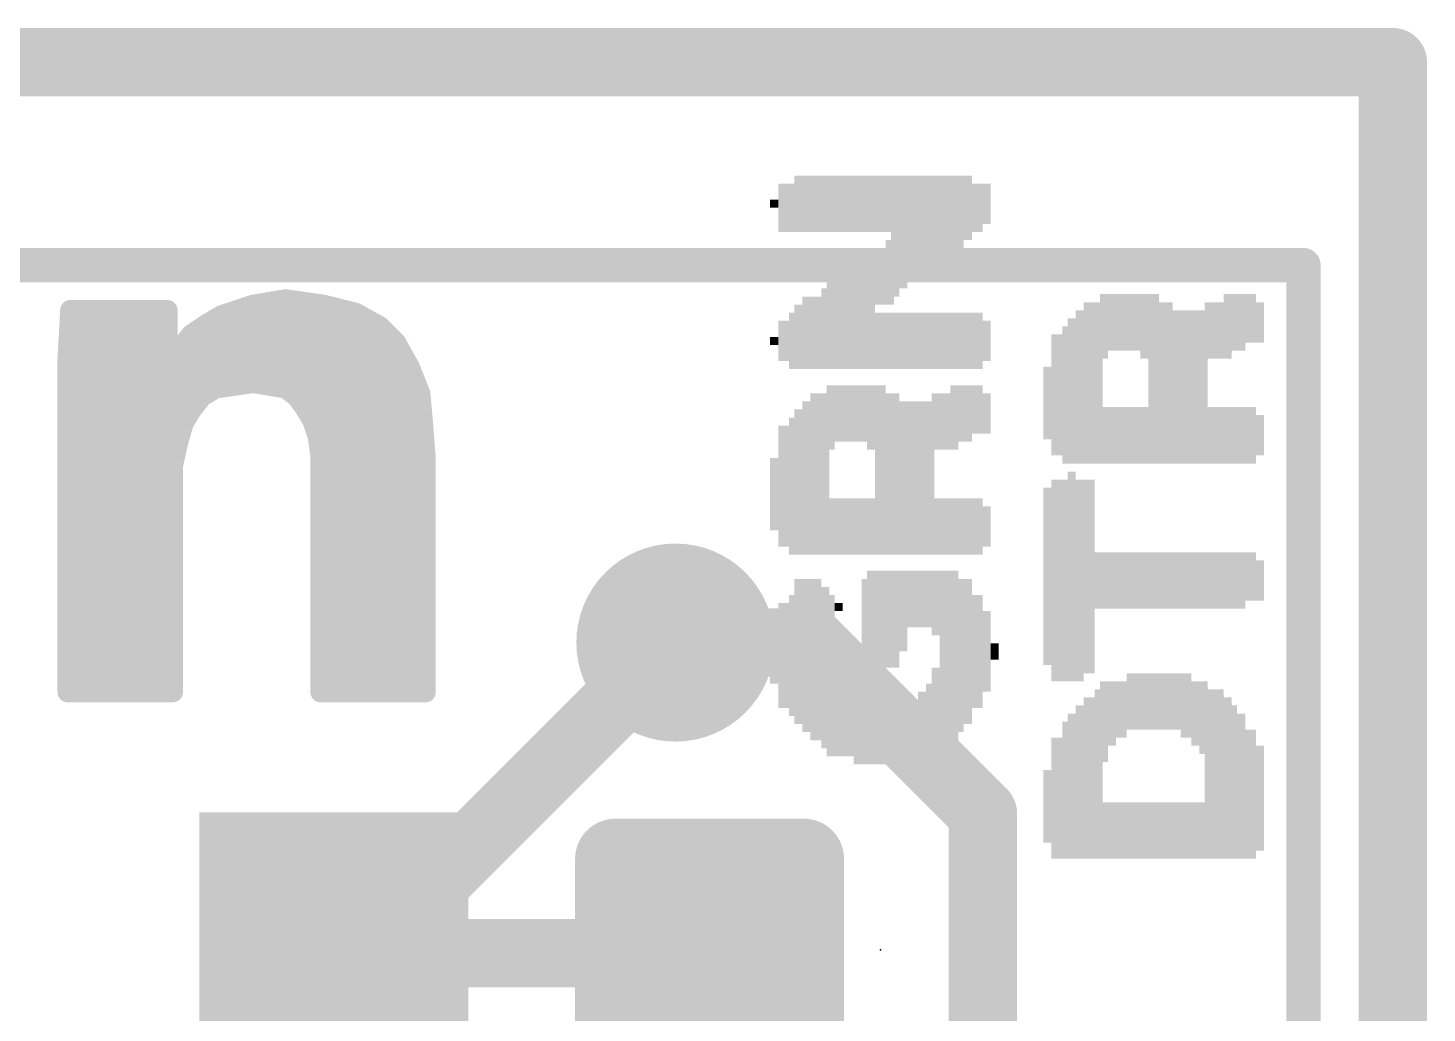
# Model space of a CAD drawing. Extents: x -29 to 78, y -18 to 17.
# Drawn here: x 16.52 to 21.72, y 12.97 to 16.64 of the extents above; entities that cross this region are included whole.
import ezdxf

# ---------------------------------------------------------------- set-up
doc = ezdxf.new("R2010")
doc.units = 0
for name, color, linetype in [('1', 12, 'CONTINUOUS'), ('16', 53, 'CONTINUOUS'), ('18', 110, 'CONTINUOUS'), ('20', 53, 'CONTINUOUS'), ('21', 41, 'CONTINUOUS'), ('22', 40, 'CONTINUOUS'), ('23', 53, 'CONTINUOUS'), ('51', 53, 'CONTINUOUS')]:
    doc.layers.add(name, color=color, linetype=linetype)

# ---------------------------------------------------------------- blocks, each defined once
blk = doc.blocks.new('RECT160000X160000R30')
at = {"const_width": 0.15}
blk.add_lwpolyline([(0.425, -0.35), (0.425, 0.35, 0.4142), (0.35, 0.425), (-0.35, 0.425, 0.4142), (-0.425, 0.35), (-0.425, -0.35, 0.4142), (-0.35, -0.425), (0.35, -0.425, 0.4142)], format="xyb", close=True, dxfattribs=at)
blk.add_solid([(-0.3754, -0.3754), (0.3754, -0.3754), (-0.3754, 0.3754), (0.3754, 0.3754)])
blk = doc.blocks.new('RECT')
blk.add_solid([(-0.5, -0.5), (0.5, -0.5), (-0.5, 0.5), (0.5, 0.5)])
blk = doc.blocks.new('ROUNDV')
at = {"const_width": 0.5}
blk.add_lwpolyline([(0, -0.25, 1), (0, 0.25, 1), (0, -0.25)], format="xyb", dxfattribs=at)

msp = doc.modelspace()

# ---------------------------------------------------------------- linework, layer by layer
at = {"layer": '1', "const_width": 0.254}
for points in [[(0, 16.51), (21.59, 16.51)], [(21.59, 16.51), (21.59, 0)], [(19.431, 14.351), (18.923, 14.351)], [(20.066, 13.716), (19.431, 14.351)], [(20.066, 11.811), (20.066, 13.716)], [(17.68, 13.196), (17.653, 13.169)], [(19.05, 13.196), (17.68, 13.196)]]:
    msp.add_lwpolyline(points, dxfattribs=at)
at = {"layer": '1', "const_width": 0.127}
for points in [[(21.6535, 16.51, 1), (21.5265, 16.51)], [(21.59, 16.4465, 1), (21.59, 16.5735)], [(18.923, 14.4145, 1), (18.923, 14.2875)], [(19.4759, 14.3959, 1), (19.3861, 14.3061)], [(19.431, 14.2875, 1), (19.431, 14.4145)], [(20.1295, 13.716, 1), (20.0025, 13.716)], [(20.0211, 13.6711, 1), (20.1109, 13.7609)], [(17.68, 13.2595, 1), (17.68, 13.1325)], [(17.7249, 13.1511, 1), (17.6351, 13.2409)], [(19.05, 13.1325, 1), (19.05, 13.2595)], [(17.6081, 13.2139, 1), (17.6979, 13.1241)]]:
    msp.add_lwpolyline(points, format="xyb", dxfattribs=at)
at = {"layer": '16', "const_width": 0.254}
for points in [[(0, 16.51), (21.59, 16.51)], [(21.59, 16.51), (21.59, 0)], [(18.923, 14.351), (16.6672, 12.0952)]]:
    msp.add_lwpolyline(points, dxfattribs=at)
at = {"layer": '16', "const_width": 0.127}
for points in [[(21.6535, 16.51, 1), (21.5265, 16.51)], [(21.59, 16.4465, 1), (21.59, 16.5735)], [(18.9679, 14.3061, 1), (18.8781, 14.3959)]]:
    msp.add_lwpolyline(points, format="xyb", dxfattribs=at)
at = {"layer": '20', "const_width": 0.2032}
for points in [[(0, 16.51), (21.59, 16.51)], [(21.59, 16.51), (21.59, 0)]]:
    msp.add_lwpolyline(points, dxfattribs=at)
at = {"layer": '20', "const_width": 0.1016}
for points in [[(21.6408, 16.51, 1), (21.5392, 16.51)], [(21.59, 16.4592, 1), (21.59, 16.5608)]]:
    msp.add_lwpolyline(points, format="xyb", dxfattribs=at)
at = {"layer": '21', "const_width": 0.0762}
for points in [[(17.354, 15.607), (17.474, 15.627)], [(17.438, 15.621), (17.516, 15.621)], [(17.474, 15.627), (17.614, 15.607)], [(16.664, 15.407), (16.674, 15.587)], [(16.674, 15.587), (17.034, 15.587)], [(17.034, 15.587), (17.034, 15.387)], [(17.184, 15.537), (17.234, 15.567)], [(17.234, 15.567), (17.354, 15.607)], [(17.614, 15.607), (17.734, 15.577)], [(17.734, 15.577), (17.824, 15.527)], [(16.6717, 15.5448), (17.034, 15.5448)], [(17.124, 15.497), (17.184, 15.537)], [(17.197, 15.5448), (17.792, 15.5448)], [(17.824, 15.527), (17.884, 15.467)], [(16.6674, 15.4686), (17.034, 15.4686)], [(17.084, 15.447), (17.124, 15.497)], [(17.1013, 15.4686), (17.8824, 15.4686)], [(17.884, 15.467), (17.934, 15.377)], [(17.044, 15.387), (17.084, 15.447)], [(16.664, 14.167), (16.664, 15.407)], [(16.664, 15.3924), (17.034, 15.3924)], [(17.034, 15.387), (17.044, 15.387)], [(17.0476, 15.3924), (17.9254, 15.3924)], [(17.934, 15.377), (17.974, 15.277)], [(16.664, 15.3162), (17.3484, 15.3162)], [(17.354, 15.317), (17.214, 15.297)], [(17.474, 15.297), (17.354, 15.317)], [(17.3588, 15.3162), (17.9583, 15.3162)], [(17.164, 15.267), (17.124, 15.217)], [(17.214, 15.297), (17.164, 15.267)], [(17.514, 15.267), (17.474, 15.297)], [(17.544, 15.227), (17.514, 15.267)], [(17.974, 15.277), (17.984, 15.167)], [(16.664, 15.24), (17.1424, 15.24)], [(17.124, 15.217), (17.094, 15.167)], [(17.5343, 15.24), (17.9774, 15.24)], [(17.574, 15.177), (17.544, 15.227)], [(16.664, 15.1638), (17.0931, 15.1638)], [(17.094, 15.167), (17.074, 15.097)], [(17.594, 15.117), (17.574, 15.177)], [(17.5784, 15.1638), (17.9842, 15.1638)], [(17.984, 15.167), (17.994, 15.037)], [(17.074, 15.097), (17.054, 15.007)], [(17.604, 15.047), (17.594, 15.117)], [(16.664, 15.0876), (17.0719, 15.0876)], [(17.5982, 15.0876), (17.9901, 15.0876)], [(17.604, 14.167), (17.604, 15.047)], [(16.664, 15.0114), (17.055, 15.0114)], [(17.054, 15.007), (17.054, 14.167)], [(17.604, 15.0114), (17.994, 15.0114)], [(17.994, 15.037), (17.994, 14.167)], [(16.664, 14.9352), (17.054, 14.9352)], [(17.604, 14.9352), (17.994, 14.9352)], [(16.664, 14.859), (17.054, 14.859)], [(17.604, 14.859), (17.994, 14.859)], [(16.664, 14.7828), (17.054, 14.7828)], [(17.604, 14.7828), (17.994, 14.7828)], [(16.664, 14.7066), (17.054, 14.7066)], [(17.604, 14.7066), (17.994, 14.7066)], [(16.664, 14.6304), (17.054, 14.6304)], [(17.604, 14.6304), (17.994, 14.6304)], [(16.664, 14.5542), (17.054, 14.5542)], [(17.604, 14.5542), (17.994, 14.5542)], [(16.664, 14.478), (17.054, 14.478)], [(17.604, 14.478), (17.994, 14.478)], [(16.664, 14.4018), (17.054, 14.4018)], [(17.604, 14.4018), (17.994, 14.4018)], [(16.664, 14.3256), (17.054, 14.3256)], [(17.604, 14.3256), (17.994, 14.3256)], [(16.664, 14.2494), (17.054, 14.2494)], [(17.604, 14.2494), (17.994, 14.2494)], [(16.664, 14.1732), (17.054, 14.1732)], [(17.054, 14.167), (16.664, 14.167)], [(17.604, 14.1732), (17.994, 14.1732)], [(17.994, 14.167), (17.604, 14.167)]]:
    msp.add_lwpolyline(points, dxfattribs=at)
at = {"layer": '21', "const_width": 0.0381}
for points in [[(17.438, 15.6401, 1), (17.438, 15.602)], [(17.4767, 15.6459, 1), (17.4713, 15.6081)], [(17.4771, 15.6082, 1), (17.4709, 15.6458)], [(17.516, 15.602, 1), (17.516, 15.6401)], [(16.674, 15.6061, 1), (16.674, 15.568)], [(16.693, 15.5859, 1), (16.655, 15.5881)], [(17.0531, 15.587, 1), (17.015, 15.587)], [(17.034, 15.568, 1), (17.034, 15.6061)], [(17.228, 15.5851, 1), (17.24, 15.5489)], [(17.2438, 15.5507, 1), (17.2242, 15.5833)], [(17.3509, 15.6258, 1), (17.3571, 15.5882)], [(17.36, 15.5889, 1), (17.348, 15.6251)], [(17.6186, 15.6255, 1), (17.6094, 15.5885)], [(17.6113, 15.5881, 1), (17.6167, 15.6259)], [(17.7433, 15.5937, 1), (17.7247, 15.5603)], [(17.7294, 15.5585, 1), (17.7386, 15.5955)], [(16.6717, 15.5639, 1), (16.6717, 15.5258)], [(17.034, 15.5258, 1), (17.034, 15.5639)], [(17.1742, 15.5533, 1), (17.1938, 15.5207)], [(17.1946, 15.5211, 1), (17.1734, 15.5529)], [(17.197, 15.5639, 1), (17.197, 15.5258)], [(17.792, 15.5258, 1), (17.792, 15.5639)], [(17.8375, 15.5405, 1), (17.8105, 15.5135)], [(17.8147, 15.5103, 1), (17.8333, 15.5437)], [(16.6674, 15.4877, 1), (16.6674, 15.4496)], [(17.034, 15.4496, 1), (17.034, 15.4877)], [(17.1013, 15.4877, 1), (17.1013, 15.4496)], [(17.1134, 15.5129, 1), (17.1346, 15.4811)], [(17.1389, 15.4851, 1), (17.1091, 15.5089)], [(17.9007, 15.4763, 1), (17.8673, 15.4577)], [(17.8705, 15.4535, 1), (17.8975, 15.4805)], [(17.8824, 15.4496, 1), (17.8824, 15.4877)], [(17.0691, 15.4589, 1), (17.0989, 15.4351)], [(17.0999, 15.4364, 1), (17.0681, 15.4576)], [(16.6831, 15.407, 1), (16.645, 15.407)], [(16.664, 15.4115, 1), (16.664, 15.3734)], [(16.645, 15.4081, 1), (16.683, 15.4059)], [(17.034, 15.4061, 1), (17.034, 15.368)], [(17.015, 15.387, 1), (17.0531, 15.387)], [(17.0281, 15.3976, 1), (17.0599, 15.3764)], [(17.0476, 15.4115, 1), (17.0476, 15.3734)], [(17.034, 15.3734, 1), (17.034, 15.4115)], [(17.044, 15.368, 1), (17.044, 15.4061)], [(17.9517, 15.3841, 1), (17.9163, 15.3699)], [(17.9173, 15.3677, 1), (17.9507, 15.3863)], [(17.9254, 15.3734, 1), (17.9254, 15.4115)], [(16.664, 15.3353, 1), (16.664, 15.2972)], [(17.3571, 15.3358, 1), (17.3509, 15.2982)], [(17.3588, 15.3353, 1), (17.3588, 15.2972)], [(17.3484, 15.2972, 1), (17.3484, 15.3353)], [(17.3567, 15.2981, 1), (17.3513, 15.3359)], [(17.9583, 15.2972, 1), (17.9583, 15.3353)], [(17.1542, 15.2833, 1), (17.1738, 15.2507)], [(17.1789, 15.2551, 1), (17.1491, 15.2789)], [(17.2113, 15.3159, 1), (17.2167, 15.2781)], [(17.2238, 15.2807, 1), (17.2042, 15.3133)], [(17.4854, 15.3122, 1), (17.4626, 15.2818)], [(17.4709, 15.2782, 1), (17.4771, 15.3158)], [(17.5292, 15.2784, 1), (17.4988, 15.2556)], [(17.5026, 15.2518, 1), (17.5254, 15.2822)], [(17.993, 15.2787, 1), (17.955, 15.2753)], [(17.9563, 15.2699, 1), (17.9917, 15.2841)], [(16.664, 15.2591, 1), (16.664, 15.221)], [(17.1091, 15.2289, 1), (17.1389, 15.2051)], [(17.1403, 15.2072, 1), (17.1077, 15.2268)], [(17.1424, 15.221, 1), (17.1424, 15.2591)], [(17.5343, 15.2591, 1), (17.5343, 15.221)], [(17.5603, 15.2368, 1), (17.5277, 15.2172)], [(17.5288, 15.2156, 1), (17.5592, 15.2384)], [(17.9774, 15.221, 1), (17.9774, 15.2591)], [(16.664, 15.1829, 1), (16.664, 15.1448)], [(17.0777, 15.1768, 1), (17.1103, 15.1572)], [(17.1123, 15.1618, 1), (17.0757, 15.1722)], [(17.0931, 15.1448, 1), (17.0931, 15.1829)], [(17.5921, 15.183, 1), (17.5559, 15.171)], [(17.5577, 15.1672, 1), (17.5903, 15.1868)], [(17.5784, 15.1829, 1), (17.5784, 15.1448)], [(18.003, 15.1685, 1), (17.965, 15.1655)], [(17.965, 15.1653, 1), (18.003, 15.1687)], [(17.9842, 15.1448, 1), (17.9842, 15.1829)], [(17.0926, 15.0929, 1), (17.0554, 15.1011)], [(17.6129, 15.1197, 1), (17.5751, 15.1143)], [(17.5759, 15.111, 1), (17.6121, 15.123)], [(16.664, 15.1067, 1), (16.664, 15.0686)], [(17.0557, 15.1022, 1), (17.0923, 15.0918)], [(17.0719, 15.0686, 1), (17.0719, 15.1067)], [(17.5982, 15.1067, 1), (17.5982, 15.0686)], [(17.623, 15.047, 1), (17.5849, 15.047)], [(17.9901, 15.0686, 1), (17.9901, 15.1067)], [(16.664, 15.0305, 1), (16.664, 14.9924)], [(17.0731, 15.007, 1), (17.035, 15.007)], [(17.055, 14.9924, 1), (17.055, 15.0305)], [(17.604, 15.0305, 1), (17.604, 14.9924)], [(17.5851, 15.0443, 1), (17.6229, 15.0497)], [(18.013, 15.037, 1), (17.9749, 15.037)], [(17.975, 15.0355, 1), (18.013, 15.0385)], [(17.994, 14.9924, 1), (17.994, 15.0305)], [(17.0354, 15.0111, 1), (17.0726, 15.0029)], [(16.664, 14.9543, 1), (16.664, 14.9162)], [(17.054, 14.9162, 1), (17.054, 14.9543)], [(17.604, 14.9543, 1), (17.604, 14.9162)], [(17.994, 14.9162, 1), (17.994, 14.9543)], [(16.664, 14.878, 1), (16.664, 14.8399)], [(17.054, 14.8399, 1), (17.054, 14.878)], [(17.604, 14.878, 1), (17.604, 14.8399)], [(17.994, 14.8399, 1), (17.994, 14.878)], [(16.664, 14.8018, 1), (16.664, 14.7637)], [(17.054, 14.7637, 1), (17.054, 14.8018)], [(17.604, 14.8018, 1), (17.604, 14.7637)], [(17.994, 14.7637, 1), (17.994, 14.8018)], [(16.664, 14.7256, 1), (16.664, 14.6875)], [(17.054, 14.6875, 1), (17.054, 14.7256)], [(17.604, 14.7256, 1), (17.604, 14.6875)], [(17.994, 14.6875, 1), (17.994, 14.7256)], [(16.664, 14.6494, 1), (16.664, 14.6113)], [(17.054, 14.6113, 1), (17.054, 14.6494)], [(17.604, 14.6494, 1), (17.604, 14.6113)], [(17.994, 14.6113, 1), (17.994, 14.6494)], [(16.664, 14.5733, 1), (16.664, 14.5352)], [(17.054, 14.5352, 1), (17.054, 14.5733)], [(17.604, 14.5733, 1), (17.604, 14.5352)], [(17.994, 14.5352, 1), (17.994, 14.5733)], [(16.664, 14.4971, 1), (16.664, 14.459)], [(17.054, 14.459, 1), (17.054, 14.4971)], [(17.604, 14.4971, 1), (17.604, 14.459)], [(17.994, 14.459, 1), (17.994, 14.4971)], [(16.664, 14.4209, 1), (16.664, 14.3828)], [(17.054, 14.3828, 1), (17.054, 14.4209)], [(17.604, 14.4209, 1), (17.604, 14.3828)], [(17.994, 14.3828, 1), (17.994, 14.4209)], [(16.664, 14.3447, 1), (16.664, 14.3066)], [(17.054, 14.3066, 1), (17.054, 14.3447)], [(17.604, 14.3447, 1), (17.604, 14.3066)], [(17.994, 14.3066, 1), (17.994, 14.3447)], [(16.664, 14.2685, 1), (16.664, 14.2304)], [(17.054, 14.2304, 1), (17.054, 14.2685)], [(17.604, 14.2685, 1), (17.604, 14.2304)], [(17.994, 14.2304, 1), (17.994, 14.2685)], [(16.664, 14.1923, 1), (16.664, 14.1542)], [(16.664, 14.186, 1), (16.664, 14.1479)], [(17.054, 14.1542, 1), (17.054, 14.1923)], [(17.054, 14.1479, 1), (17.054, 14.186)], [(17.604, 14.1923, 1), (17.604, 14.1542)], [(17.604, 14.186, 1), (17.604, 14.1479)], [(17.994, 14.1542, 1), (17.994, 14.1923)], [(17.994, 14.1479, 1), (17.994, 14.186)], [(16.645, 14.167, 1), (16.6831, 14.167)], [(17.035, 14.167, 1), (17.0731, 14.167)], [(17.5849, 14.167, 1), (17.623, 14.167)], [(17.9749, 14.167, 1), (18.013, 14.167)]]:
    msp.add_lwpolyline(points, format="xyb", dxfattribs=at)
at = {"layer": '22', "const_width": 0.127}
for points in [[(12.758, 15.755), (21.258, 15.755)], [(21.258, 15.755), (21.258, 0.755)]]:
    msp.add_lwpolyline(points, dxfattribs=at)
at = {"layer": '22', "const_width": 0.0635}
for points in [[(21.2898, 15.755, 1), (21.2263, 15.755)], [(21.258, 15.7233, 1), (21.258, 15.7868)]]:
    msp.add_lwpolyline(points, format="xyb", dxfattribs=at)
at = {"layer": '23'}
msp.add_point((19.685, 13.208), dxfattribs=at)

# ---------------------------------------------------------------- block references
at = {"layer": '1', "xscale": 1.1, "rotation": 270}
msp.add_blockref('RECT', (17.653, 13.169), dxfattribs=at)
at = {"layer": '1', "rotation": 180}
msp.add_blockref('RECT160000X160000R30', (19.05, 13.196), dxfattribs=at)
at = {"layer": '18', "xscale": 0.7366, "yscale": 0.7366}
msp.add_blockref('ROUNDV', (18.923, 14.351), dxfattribs=at)
msp.add_blockref('ROUNDV', (18.923, 14.351), dxfattribs=at)
at = {"layer": '21', "rotation": 90}
for p, xscale, yscale in [((19.38, 15.983), 0.21, 0.03), ((19.41, 15.983), 0.21, 0.03), ((19.445, 15.983), 0.21, 0.04), ((19.48, 15.983), 0.21, 0.03), ((19.5, 15.983), 0.21, 0.03), ((19.53, 15.983), 0.21, 0.03), ((19.565, 15.983), 0.21, 0.04), ((19.6, 15.983), 0.21, 0.03), ((19.63, 15.983), 0.21, 0.03), ((19.65, 15.983), 0.21, 0.03), ((19.685, 15.983), 0.21, 0.04), ((19.72, 15.983), 0.21, 0.03), ((19.74, 15.863), 0.45, 0.03), ((19.77, 15.878), 0.42, 0.03), ((19.805, 15.893), 0.39, 0.04), ((19.84, 15.893), 0.39, 0.03), ((19.87, 15.908), 0.36, 0.03), ((19.89, 15.923), 0.33, 0.03), ((19.925, 15.938), 0.3, 0.04), ((19.96, 15.938), 0.3, 0.03), ((19.98, 15.953), 0.27, 0.03), ((20.01, 15.968), 0.24, 0.03), ((19.325, 15.968), 0.18, 0.04), ((19.36, 15.968), 0.18, 0.03), ((20.045, 15.968), 0.18, 0.04), ((20.08, 15.983), 0.15, 0.03), ((19.29, 15.983), 0.03, 0.03), ((19.65, 15.593), 0.45, 0.03), ((19.685, 15.713), 0.21, 0.04), ((19.72, 15.728), 0.24, 0.03), ((19.63, 15.578), 0.42, 0.03), ((19.53, 15.548), 0.36, 0.03), ((19.565, 15.548), 0.36, 0.04), ((19.6, 15.563), 0.39, 0.03), ((19.48, 15.518), 0.3, 0.03), ((19.5, 15.533), 0.33, 0.03), ((19.38, 15.488), 0.24, 0.03), ((19.41, 15.503), 0.27, 0.03), ((19.445, 15.503), 0.27, 0.04), ((20.461, 15.317), 0.6, 0.04), ((20.496, 15.317), 0.6, 0.03), ((20.516, 15.527), 0.24, 0.03), ((20.546, 15.542), 0.21, 0.03), ((20.581, 15.542), 0.21, 0.04), ((20.616, 15.542), 0.21, 0.03), ((20.646, 15.542), 0.21, 0.03), ((20.666, 15.527), 0.24, 0.03), ((20.701, 15.332), 0.63, 0.04), ((20.736, 15.317), 0.6, 0.03), ((20.756, 15.317), 0.6, 0.03), ((20.906, 15.512), 0.21, 0.03), ((20.941, 15.512), 0.21, 0.04), ((20.976, 15.527), 0.24, 0.03), ((20.996, 15.542), 0.21, 0.03), ((21.026, 15.542), 0.21, 0.03), ((21.061, 15.557), 0.18, 0.04), ((21.096, 15.542), 0.15, 0.03), ((19.36, 15.473), 0.21, 0.03), ((19.685, 15.473), 0.21, 0.04), ((19.72, 15.473), 0.21, 0.03), ((19.74, 15.473), 0.21, 0.03), ((19.77, 15.473), 0.21, 0.03), ((19.805, 15.473), 0.21, 0.04), ((19.84, 15.473), 0.21, 0.03), ((19.87, 15.473), 0.21, 0.03), ((19.89, 15.473), 0.21, 0.03), ((19.925, 15.473), 0.21, 0.04), ((19.96, 15.473), 0.21, 0.03), ((19.98, 15.473), 0.21, 0.03), ((20.01, 15.473), 0.21, 0.03), ((20.045, 15.473), 0.21, 0.04), ((20.396, 15.287), 0.54, 0.03), ((20.426, 15.302), 0.57, 0.03), ((20.786, 15.302), 0.57, 0.03), ((20.821, 15.302), 0.57, 0.04), ((20.856, 15.302), 0.57, 0.03), ((20.886, 15.302), 0.57, 0.03), ((19.325, 15.473), 0.15, 0.04), ((20.08, 15.473), 0.15, 0.03), ((20.376, 15.272), 0.51, 0.03), ((19.29, 15.473), 0.03, 0.03), ((20.341, 15.272), 0.45, 0.04), ((20.306, 15.242), 0.27, 0.03), ((19.5, 15.188), 0.24, 0.03), ((19.53, 15.203), 0.21, 0.03), ((19.565, 15.203), 0.21, 0.04), ((19.6, 15.203), 0.21, 0.03), ((19.63, 15.203), 0.21, 0.03), ((19.65, 15.188), 0.24, 0.03), ((19.685, 14.993), 0.63, 0.04), ((19.96, 15.188), 0.24, 0.03), ((19.98, 15.203), 0.21, 0.03), ((20.01, 15.203), 0.21, 0.03), ((20.045, 15.218), 0.18, 0.04), ((19.41, 14.963), 0.57, 0.03), ((19.445, 14.978), 0.6, 0.04), ((19.48, 14.978), 0.6, 0.03), ((19.72, 14.978), 0.6, 0.03), ((19.74, 14.978), 0.6, 0.03), ((19.77, 14.963), 0.57, 0.03), ((19.805, 14.963), 0.57, 0.04), ((19.84, 14.963), 0.57, 0.03), ((19.87, 14.963), 0.57, 0.03), ((19.89, 15.173), 0.21, 0.03), ((19.925, 15.173), 0.21, 0.04), ((20.08, 15.203), 0.15, 0.03), ((19.36, 14.933), 0.51, 0.03), ((19.38, 14.948), 0.54, 0.03), ((20.516, 15.122), 0.21, 0.03), ((20.546, 15.122), 0.21, 0.03), ((20.581, 15.122), 0.21, 0.04), ((20.616, 15.122), 0.21, 0.03), ((20.646, 15.122), 0.21, 0.03), ((20.666, 15.122), 0.21, 0.03), ((20.906, 15.122), 0.21, 0.03), ((20.941, 15.122), 0.21, 0.04), ((20.976, 15.122), 0.21, 0.03), ((20.996, 15.122), 0.21, 0.03), ((21.026, 15.122), 0.21, 0.03), ((21.061, 15.122), 0.21, 0.04), ((21.096, 15.122), 0.15, 0.03), ((19.325, 14.933), 0.45, 0.04), ((19.29, 14.903), 0.27, 0.03), ((20.396, 14.597), 0.78, 0.03), ((20.306, 14.597), 0.66, 0.03), ((20.341, 14.582), 0.75, 0.04), ((20.376, 14.582), 0.75, 0.03), ((20.426, 14.582), 0.75, 0.03), ((20.461, 14.597), 0.72, 0.04), ((19.5, 14.783), 0.21, 0.03), ((19.53, 14.783), 0.21, 0.03), ((19.565, 14.783), 0.21, 0.04), ((19.6, 14.783), 0.21, 0.03), ((19.63, 14.783), 0.21, 0.03), ((19.65, 14.783), 0.21, 0.03), ((19.89, 14.783), 0.21, 0.03), ((19.925, 14.783), 0.21, 0.04), ((19.96, 14.783), 0.21, 0.03), ((19.98, 14.783), 0.21, 0.03), ((20.01, 14.783), 0.21, 0.03), ((20.045, 14.783), 0.21, 0.04), ((20.08, 14.783), 0.15, 0.03), ((20.496, 14.582), 0.21, 0.03), ((20.516, 14.582), 0.21, 0.03), ((20.546, 14.582), 0.21, 0.03), ((20.581, 14.582), 0.21, 0.04), ((20.616, 14.582), 0.21, 0.03), ((20.646, 14.582), 0.21, 0.03), ((20.666, 14.582), 0.21, 0.03), ((20.701, 14.582), 0.21, 0.04), ((20.736, 14.582), 0.21, 0.03), ((20.756, 14.582), 0.21, 0.03), ((20.786, 14.582), 0.21, 0.03), ((20.821, 14.582), 0.21, 0.04), ((20.856, 14.582), 0.21, 0.03), ((20.886, 14.582), 0.21, 0.03), ((20.906, 14.582), 0.21, 0.03), ((20.941, 14.582), 0.21, 0.04), ((20.976, 14.582), 0.21, 0.03), ((20.996, 14.582), 0.21, 0.03), ((21.026, 14.582), 0.21, 0.03), ((21.061, 14.597), 0.18, 0.04), ((19.65, 14.438), 0.36, 0.03), ((19.685, 14.438), 0.36, 0.04), ((19.72, 14.438), 0.36, 0.03), ((19.74, 14.438), 0.36, 0.03), ((19.77, 14.468), 0.3, 0.03), ((19.805, 14.513), 0.21, 0.04), ((19.84, 14.513), 0.21, 0.03), ((19.87, 14.513), 0.21, 0.03), ((19.89, 14.498), 0.24, 0.03), ((19.925, 14.288), 0.66, 0.04), ((19.96, 14.303), 0.63, 0.03), ((21.096, 14.582), 0.15, 0.03), ((19.38, 14.318), 0.54, 0.03), ((19.41, 14.303), 0.57, 0.03), ((19.445, 14.288), 0.6, 0.04), ((19.63, 14.438), 0.3, 0.03), ((19.98, 14.303), 0.57, 0.03), ((20.01, 14.318), 0.54, 0.03), ((19.36, 14.303), 0.45, 0.03), ((19.48, 14.258), 0.6, 0.03), ((19.5, 14.468), 0.12, 0.03), ((20.045, 14.318), 0.42, 0.04), ((19.325, 14.303), 0.39, 0.04), ((19.53, 14.483), 0.03, 0.03), ((20.08, 14.318), 0.3, 0.03), ((19.29, 14.303), 0.21, 0.03), ((20.11, 14.318), 0.06, 0.03), ((19.89, 14.108), 0.3, 0.03), ((20.516, 14.057), 0.3, 0.03), ((20.546, 14.087), 0.24, 0.03), ((20.581, 14.102), 0.21, 0.04), ((20.616, 14.132), 0.21, 0.03), ((20.646, 14.132), 0.21, 0.03), ((20.666, 14.132), 0.21, 0.03), ((20.701, 14.132), 0.21, 0.04), ((20.736, 14.132), 0.21, 0.03), ((20.756, 14.132), 0.21, 0.03), ((20.786, 14.132), 0.21, 0.03), ((20.821, 14.117), 0.24, 0.04), ((20.856, 14.087), 0.24, 0.03), ((20.886, 14.072), 0.27, 0.03), ((19.5, 14.063), 0.27, 0.03), ((19.53, 14.048), 0.24, 0.03), ((19.84, 14.048), 0.24, 0.03), ((19.87, 14.063), 0.27, 0.03), ((20.461, 13.847), 0.6, 0.04), ((20.496, 13.862), 0.63, 0.03), ((20.906, 13.862), 0.63, 0.03), ((20.941, 13.862), 0.63, 0.04), ((20.976, 13.847), 0.6, 0.03), ((19.565, 14.033), 0.21, 0.04), ((19.6, 14.003), 0.21, 0.03), ((19.63, 14.003), 0.21, 0.03), ((19.65, 14.003), 0.21, 0.03), ((19.685, 14.003), 0.21, 0.04), ((19.72, 14.003), 0.21, 0.03), ((19.74, 14.003), 0.21, 0.03), ((19.77, 14.003), 0.21, 0.03), ((19.805, 14.033), 0.21, 0.04), ((20.426, 13.832), 0.57, 0.03), ((20.996, 13.832), 0.57, 0.03), ((20.376, 13.802), 0.51, 0.03), ((20.396, 13.817), 0.54, 0.03), ((21.026, 13.817), 0.54, 0.03), ((20.341, 13.772), 0.45, 0.04), ((21.061, 13.787), 0.48, 0.04), ((21.096, 13.772), 0.39, 0.03), ((20.306, 13.742), 0.27, 0.03), ((20.516, 13.652), 0.21, 0.03), ((20.546, 13.652), 0.21, 0.03), ((20.581, 13.652), 0.21, 0.04), ((20.616, 13.652), 0.21, 0.03), ((20.646, 13.652), 0.21, 0.03), ((20.666, 13.652), 0.21, 0.03), ((20.701, 13.652), 0.21, 0.04), ((20.736, 13.652), 0.21, 0.03), ((20.756, 13.652), 0.21, 0.03), ((20.786, 13.652), 0.21, 0.03), ((20.821, 13.652), 0.21, 0.04), ((20.856, 13.652), 0.21, 0.03), ((20.886, 13.652), 0.21, 0.03)]:
    msp.add_blockref('RECT', p, dxfattribs=dict(at, xscale=xscale, yscale=yscale))
at = {"layer": '51', "xscale": 0.5001, "yscale": 0.95, "rotation": 270}
msp.add_blockref('RECT', (17.6581, 12.9072), dxfattribs=at)

doc.saveas('drawing.dxf')
